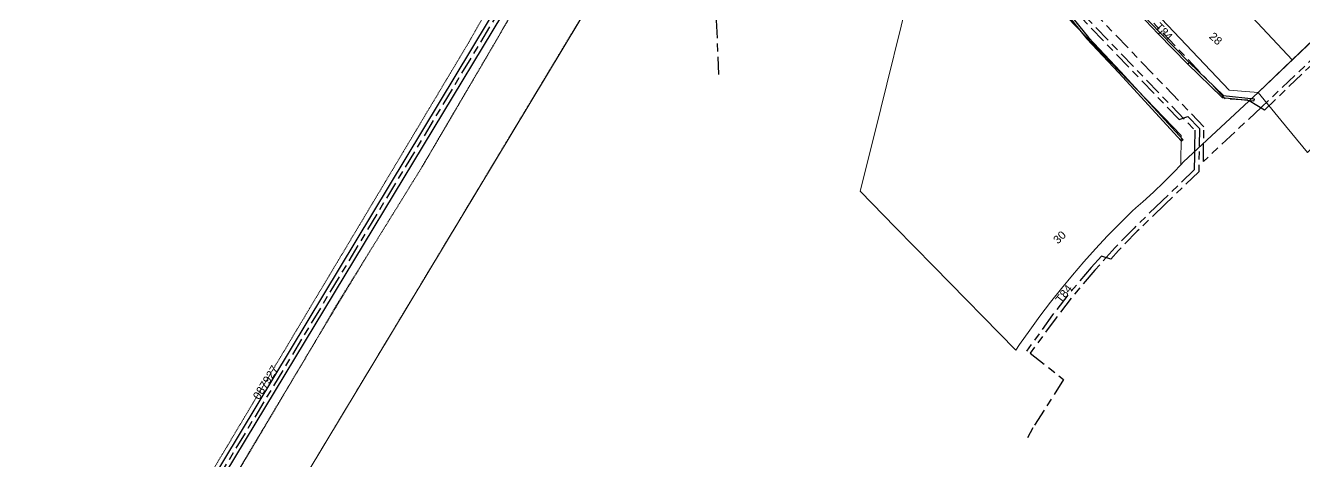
# Model space of a CAD drawing. Header units: metres. Extents: x 299140 to 300955, y 6226202 to 6227439.
# Drawn here: x 299495 to 299782.6, y 6226493.2 to 6226591.1 of the extents above; entities that cross this region are included whole.
import ezdxf

# ---------------------------------------------------------------- set-up
doc = ezdxf.new("R2010")
doc.units = ezdxf.units.M
for name, pattern in [('Cable Exist UG', [8.2, 4, -1.2, 1.8, -1.2]), ('HIDDEN', [0.375, 0.25, -0.125]), ('HIDDEN2', [0.1875, 0.125, -0.0625])]:
    doc.linetypes.add(name, pattern=pattern)
for name, color, linetype, lineweight in [('Cadastre Land Parcels_SP_EXT', 9, 'Continuous', 5), ('Cadastre Other Property_SP_EXT', 9, 'HIDDEN', 5), ('Cadastre Roads_SP_EXT', 9, 'Continuous', 5)]:
    doc.layers.add(name, color=color, linetype=linetype, lineweight=lineweight)
for name, color, linetype in [('Duct_SP_EXT', 7, 'Continuous'), ('Mains_HV_EXT', 7, 'Continuous'), ('Mains_LV_EXT', 7, 'Continuous'), ('Mains_TR_EXT', 7, 'Continuous')]:
    doc.layers.add(name, color=color, linetype=linetype)
doc.styles.get("Standard").update_dxf_attribs({"font": 'arial.ttf'})
doc.linetypes.add('Cable E UG', pattern='A,6,-0.5,["E",Standard,S=1.7,R=0,X=0.5,Y=-1],-2.9', length=9.4)
doc.linetypes.add('Cable P UG', pattern='A,6,-0.5,["P",Standard,S=1.7,R=0,X=0.5,Y=-1],-2.9', length=9.4)

msp = doc.modelspace()

# ---------------------------------------------------------------- linework, layer by layer
at = {"layer": 'Cadastre Land Parcels_SP_EXT', "linetype": 'Continuous'}
for points in [[(299477.44, 6226628.89), (299458.32, 6226631.91), (299435.96, 6226474.25), (299433.55, 6226457.26), (299406.89, 6226268.09), (299406.87, 6226267.9), (299401.56, 6226229.94), (299478.64, 6226358.09), (299527.72, 6226439.62), (299623.62, 6226598.94), (299627.4, 6226605.33), (299611.68, 6226607.81), (299530.51, 6226620.57), (299477.44, 6226628.89)], [(299787.8, 6226591.05), (299766.5, 6226613.99), (299758.54, 6226606.21), (299779.83, 6226583.42), (299787.8, 6226591.05)], [(299779.83, 6226583.42), (299758.54, 6226606.21), (299747.68, 6226595.59), (299765.65, 6226576.63), (299772.16, 6226576.08), (299779.83, 6226583.42)]]:
    msp.add_lwpolyline(points, close=True, dxfattribs=at)
msp.add_lwpolyline([(299693.13, 6226595.97), (299691.9, 6226591), (299688.68, 6226578.01), (299685.95, 6226567.02), (299682.7, 6226553.92), (299690.66, 6226545.77), (299699.18, 6226537.06), (299717.67, 6226518.14), (299718.54, 6226519.43), (299718.54, 6226519.43), (299720.8, 6226522.66), (299723.12, 6226525.84), (299725.5, 6226528.96), (299727.94, 6226532.04), (299730.44, 6226535.07), (299733.01, 6226538.05), (299735.63, 6226540.98), (299738.31, 6226543.85), (299741.05, 6226546.67), (299743.84, 6226549.45), (299744.65, 6226550.16), (299746.25, 6226551.56), (299748.62, 6226553.71), (299750.94, 6226555.91), (299753.2, 6226558.18), (299754.79, 6226559.84), (299754.88, 6226566.42), (299727.34, 6226594.97)], dxfattribs=at)
at = {"layer": 'Cadastre Other Property_SP_EXT', "linetype": 'HIDDEN2'}
for points in [[(299490.35, 6226377.56), (299499.18, 6226392.23), (299527.79, 6226439.74), (299627.44, 6226605.4), (299607.24, 6226608.57), (299607.47, 6226600.84), (299603.38, 6226592.1), (299584.23, 6226559.46), (299571.43, 6226538.77), (299565.23, 6226528.8), (299560.31, 6226520.35), (299541.78, 6226489.11), (299529.72, 6226469.23), (299525.41, 6226461.96), (299521.23, 6226454.92), (299517.49, 6226449.32), (299512.01, 6226434.79), (299493.73, 6226386.67), (299491.68, 6226381.74), (299490.35, 6226377.56)], [(299517.51, 6226449.35), (299521.64, 6226455.6), (299525.94, 6226462.85), (299560.07, 6226519.95), (299571.62, 6226539.07), (299584.03, 6226559.13), (299591.34, 6226571.58), (299601.05, 6226588.12), (299603.76, 6226592.92), (299607.39, 6226600.67), (299607.44, 6226601.74), (299607.24, 6226608.51), (299601.68, 6226609.45), (299602.53, 6226605.88), (299602.59, 6226600.86), (299601.51, 6226598.47), (299598.82, 6226594.63), (299594.71, 6226587.42), (299562.37, 6226533.38), (299533.19, 6226484.6), (299526.76, 6226473.78), (299516.09, 6226455.81), (299512.71, 6226451.09), (299517.51, 6226449.35)]]:
    msp.add_lwpolyline(points, close=True, dxfattribs=at)
at = {"layer": 'Cadastre Roads_SP_EXT', "linetype": 'Continuous'}
msp.add_lwpolyline([(299815.82, 6226594.27), (299809.64, 6226601.01), (299804.3, 6226606.84), (299772.16, 6226576.08), (299777.29, 6226569.88), (299783.27, 6226562.64), (299815.82, 6226594.27)], close=True, dxfattribs=at)
msp.add_lwpolyline([(299727.34, 6226594.97), (299754.88, 6226566.42), (299754.79, 6226559.84), (299755.41, 6226560.49), (299755.41, 6226560.49), (299772.16, 6226576.08), (299765.65, 6226576.63), (299747.68, 6226595.59)], dxfattribs=at)
at = {"layer": 'Duct_SP_EXT'}
for p, q in [((299728.24, 6226595.61), (299734.05, 6226588.46)), ((299742.54, 6226596.79), (299749.7, 6226589.28)), ((299742.91, 6226597.1), (299750.05, 6226589.62)), ((299727.83, 6226595.35), (299733.69, 6226588.14)), ((299733.69, 6226588.14), (299733.87, 6226588.3)), ((299733.69, 6226588.14), (299740.83, 6226580.51)), ((299734.05, 6226588.46), (299733.87, 6226588.3)), ((299734.05, 6226588.46), (299741.19, 6226580.84)), ((299749.7, 6226589.28), (299749.88, 6226589.45)), ((299749.7, 6226589.28), (299756.32, 6226582.51)), ((299750.05, 6226589.62), (299749.88, 6226589.45)), ((299750.05, 6226589.62), (299756.66, 6226582.85)), ((299756.32, 6226582.51), (299756.49, 6226582.68)), ((299756.32, 6226582.51), (299764.01, 6226575.06)), ((299756.66, 6226582.85), (299756.49, 6226582.68)), ((299756.66, 6226582.85), (299764.35, 6226575.4)), ((299740.83, 6226580.51), (299741.01, 6226580.67)), ((299740.83, 6226580.51), (299754.94, 6226565.17)), ((299741.19, 6226580.84), (299741.01, 6226580.67)), ((299741.19, 6226580.84), (299755.29, 6226565.49)), ((299764.29, 6226575.46), (299764.18, 6226575.23)), ((299764.35, 6226575.4), (299764.18, 6226575.23)), ((299764.35, 6226575.4), (299764.29, 6226575.46)), ((299764.29, 6226575.46), (299771.28, 6226574.7)), ((299764.01, 6226575.06), (299764.18, 6226575.23)), ((299764.01, 6226575.06), (299764.07, 6226575)), ((299764.07, 6226575), (299764.18, 6226575.23)), ((299764.07, 6226575), (299771.23, 6226574.22)), ((299771.23, 6226574.22), (299771.25, 6226574.46)), ((299771.28, 6226574.7), (299771.25, 6226574.46)), ((299754.94, 6226565.17), (299755.11, 6226565.33)), ((299755.29, 6226565.49), (299755.11, 6226565.33))]:
    msp.add_line(p, q, dxfattribs=at)
at = {"layer": 'Mains_HV_EXT', "linetype": 'Cable P UG'}
msp.add_lwpolyline([(299647.63, 6226796.04), (299639.08, 6226781.69), (299631.98, 6226769.76), (299626.29, 6226760.2), (299615.11, 6226741.43), (299603.68, 6226722.23), (299596.81, 6226710.69), (299567.43, 6226661.34), (299552.67, 6226636.45), (299552.67, 6226636.45, 0.52793), (299560.41, 6226619.6), (299560.41, 6226619.6), (299565.26, 6226618.66), (299596.6, 6226613.74), (299596.6, 6226613.74, -0.552046), (299602.79, 6226598.48), (299602.79, 6226598.48), (299602.76, 6226598.45), (299502.49, 6226431.89)], format="xyb", dxfattribs=at)
at = {"layer": 'Mains_HV_EXT', "linetype": 'Cable E UG'}
msp.add_lwpolyline([(299649.35, 6226795.02), (299640.8, 6226780.66), (299633.7, 6226768.73), (299628.01, 6226759.18), (299616.83, 6226740.41), (299605.4, 6226721.2), (299598.53, 6226709.66), (299569.15, 6226660.32), (299554.39, 6226635.42), (299554.39, 6226635.42, 0.528386), (299560.75, 6226621.57), (299560.75, 6226621.57), (299560.77, 6226621.57), (299565.61, 6226620.63), (299596.94, 6226615.71), (299596.94, 6226615.71, -0.551212), (299604.44, 6226597.35), (299604.44, 6226597.35), (299504.35, 6226431.72)], format="xyb", dxfattribs=at)
at = {"layer": 'Mains_HV_EXT', "linetype": 'Cable Exist UG'}
for points in [[(299706.61, 6226666.03), (299706.99, 6226664.25), (299712.3, 6226665.49), (299712.55, 6226664.65), (299712.55, 6226664.65), (299721.02, 6226630.18), (299723.65, 6226619.43), (299726.78, 6226606.87), (299730, 6226596.62), (299757.94, 6226567.62), (299757.88, 6226563.57), (299757.86, 6226561.94), (299757.86, 6226561.94), (299757.82, 6226558.72), (299750.57, 6226551.72), (299744.26, 6226545.62), (299740.03, 6226541.25), (299735.42, 6226536.14), (299730.14, 6226529.88), (299726.75, 6226525.47), (299720.93, 6226517.48), (299728.43, 6226511.59), (299721.53, 6226500.68), (299720.34, 6226498.43)], [(299792.39, 6226591.19), (299772.89, 6226572.8), (299759.86, 6226560.61), (299759.86, 6226560.61), (299759.97, 6226568.41), (299731.75, 6226597.73)]]:
    msp.add_lwpolyline(points, dxfattribs=at)
at = {"layer": 'Mains_LV_EXT', "linetype": 'Cable Exist UG'}
for points in [[(299655.92, 6226633.8), (299653.58, 6226632.55), (299653.58, 6226632.55), (299653.11, 6226630.65), (299653.11, 6226630.65, 0.014088), (299651.1, 6226621.07), (299651.1, 6226621.07), (299650.82, 6226619.41), (299650.82, 6226619.41, 0.01567), (299649.42, 6226608.61), (299649.42, 6226608.61), (299649.05, 6226605.01), (299650.97, 6226603.54), (299650.97, 6226603.54, 0.016308), (299650.33, 6226592.35), (299650.33, 6226592.35), (299650.88, 6226579.16)], [(299789.27, 6226589.75), (299789.09, 6226587), (299789.09, 6226587), (299787.91, 6226585.88), (299773.58, 6226572.14), (299769.88, 6226574.37), (299769.88, 6226574.37), (299764.78, 6226574.66), (299747.22, 6226593.25), (299746.92, 6226593.56), (299745.74, 6226594.54), (299745.74, 6226594.54), (299742.17, 6226598.52), (299742.17, 6226598.52, -0.138054), (299736.52, 6226608.95), (299736.52, 6226608.95), (299736.17, 6226610.27), (299736.17, 6226610.27), (299732.28, 6226626.21)]]:
    msp.add_lwpolyline(points, format="xyb", dxfattribs=at)
msp.add_lwpolyline([(299722.68, 6226619.19), (299724.9, 6226618.56), (299724.9, 6226618.56), (299727.74, 6226607.16), (299728.27, 6226605.49), (299726.82, 6226603.49), (299726.82, 6226603.49), (299728.97, 6226596.48), (299754.38, 6226570.04), (299756.36, 6226570.7), (299756.36, 6226570.7), (299758.95, 6226568.02), (299758.82, 6226558.3), (299751.28, 6226551.02), (299744.98, 6226544.93), (299740.78, 6226540.58), (299739.03, 6226538.63), (299736.93, 6226539.3), (299736.93, 6226539.3), (299734.64, 6226536.79), (299729.36, 6226530.51), (299725.95, 6226526.1), (299720.11, 6226517.98)], dxfattribs=at)
at = {"layer": 'Mains_TR_EXT', "linetype": 'Cable Exist UG'}
msp.add_lwpolyline([(299648.38, 6226795.5), (299639.75, 6226781.11), (299632.84, 6226769.25), (299627.15, 6226759.69), (299615.97, 6226740.92), (299604.54, 6226721.71), (299597.67, 6226710.17), (299568.29, 6226660.83), (299553.53, 6226635.93), (299553.53, 6226635.93, 0.528386), (299560.59, 6226620.59), (299560.59, 6226620.59), (299565.43, 6226619.64), (299565.43, 6226619.64), (299596.76, 6226614.73), (299596.76, 6226614.73, -0.552374), (299603.6, 6226597.9), (299603.6, 6226597.9), (299503.05, 6226430.88)], format="xyb", dxfattribs=at)

# ---------------------------------------------------------------- texts
at = {"layer": 'Cadastre Land Parcels_SP_EXT'}
for s, rotation, p in [('28', 317.5003, (299761.01, 6226588.5)), ('30', 43.9659, (299727.13, 6226541.93))]:
    msp.add_text(s, height=1.8, rotation=rotation, dxfattribs=at).set_placement(p)
at = {"layer": 'Cadastre Other Property_SP_EXT'}
msp.add_text('087927', height=1.8, rotation=58.2764, dxfattribs=at).set_placement((299547.54, 6226506.88))
at = {"layer": 'Mains_LV_EXT'}
for rotation, p in [(314.1888, (299748.84, 6226590.73)), (52.3405, (299727.88, 6226528.57))]:
    msp.add_text('T84', height=1.8, rotation=rotation, dxfattribs=at).set_placement(p)

doc.saveas('drawing.dxf')
